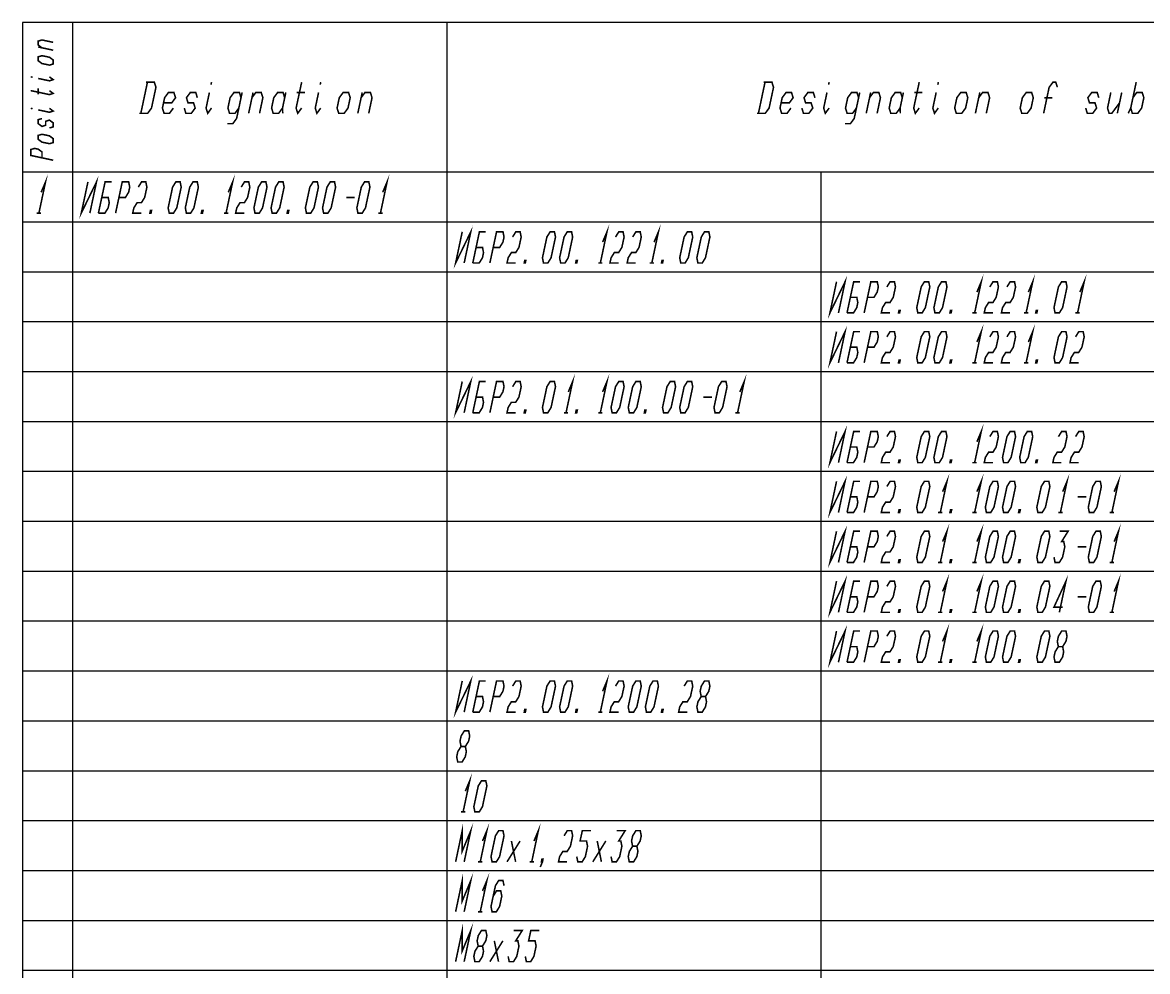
# Model space of a CAD drawing. Header units: millimetres. Extents: x -156 to 206, y -956 to 292.
# Drawn here: x -156 to 24.3, y 139.9 to 292 of the extents above; entities that cross this region are included whole.
import ezdxf

# ---------------------------------------------------------------- set-up
doc = ezdxf.new("R2010")
doc.units = ezdxf.units.MM
doc.header["$LTSCALE"] = 19.36
doc.layers.get('0').update_dxf_attribs({"linetype": 'CONTINUOUS'})

msp = doc.modelspace()

# ---------------------------------------------------------------- linework, layer by layer
at = {"color": 7, "linetype": 'CONTINUOUS'}
for p, q in [((205, 292), (-156, 292)), ((-156, 292), (-156, -956)), ((-148, 292), (-148, -956)), ((-88, 292), (-88, -956)), ((205, 268), (-156, 268)), ((-28, 268), (-28, -956)), ((205, 260), (-156, 260)), ((205, 252), (-156, 252)), ((205, 244), (-156, 244)), ((205, 236), (-156, 236)), ((205, 228), (-156, 228)), ((205, 220), (-156, 220)), ((205, 212), (-156, 212)), ((205, 204), (-156, 204)), ((205, 196), (-156, 196)), ((205, 188), (-156, 188)), ((205, 180), (-156, 180)), ((205, 172), (-156, 172)), ((205, 164), (-156, 164)), ((205, 156), (-156, 156)), ((205, 148), (-156, 148)), ((205, 140), (-156, 140))]:
    msp.add_line(p, q, dxfattribs=at)
at = {"color": 2, "linetype": 'CONTINUOUS', "const_width": 0.25}
for points in [[(-152.88, 287.94), (-153.48, 288.39), (-153.48, 289.02), (-152.88, 289.2), (-151.08, 288.82)], [(-151.08, 287.56), (-153.48, 288.07)], [(-151.68, 285.17), (-151.08, 285.35), (-151.08, 285.99), (-151.68, 286.43), (-152.88, 286.68), (-153.48, 286.5), (-153.48, 285.87), (-152.88, 285.42), (-151.68, 285.17)], [(-154.68, 283.29), (-154.38, 283.22)], [(-153.48, 283.03), (-151.68, 282.65), (-151.08, 282.84), (-151.68, 283.28)], [(-153.48, 280.51), (-153.48, 281.46)], [(-137.25, 277.44), (-135.94, 277.44), (-135.32, 278.28), (-134.61, 281.61), (-134.87, 282.44), (-136.19, 282.44)], [(-135.97, 282.44), (-137.03, 277.44)], [(-125.69, 282.44), (-125.78, 282.03)], [(-111.25, 282.44), (-112.14, 278.28), (-111.88, 277.44), (-111.26, 278.28)], [(-108.19, 282.44), (-108.28, 282.03)], [(-38.25, 277.44), (-36.94, 277.44), (-36.32, 278.28), (-35.61, 281.61), (-35.87, 282.44), (-37.19, 282.44)], [(-36.97, 282.44), (-38.03, 277.44)], [(-26.69, 282.44), (-26.78, 282.03)], [(-12.25, 282.44), (-13.14, 278.28), (-12.88, 277.44), (-12.26, 278.28)], [(-9.19, 282.44), (-9.28, 282.03)], [(7.69, 277.44), (8.57, 281.61), (9.19, 282.44), (9.63, 282.44), (9.89, 281.61)], [(21.25, 277.44), (21.65, 278.28), (22.53, 282.44)], [(-154.68, 281.08), (-151.68, 280.44), (-151.08, 280.63), (-151.68, 281.07)], [(-133.4, 279.11), (-132.08, 279.11), (-131.47, 279.94), (-131.73, 280.78), (-132.6, 280.78), (-133.22, 279.94), (-133.57, 278.28), (-133.31, 277.44), (-132.44, 277.44), (-131.82, 278.28)], [(-130.07, 278.28), (-129.81, 277.44), (-128.94, 277.44), (-128.32, 278.28), (-128.58, 279.11), (-129.46, 279.11), (-129.72, 279.94), (-129.1, 280.78), (-128.23, 280.78), (-127.97, 279.94)], [(-126.04, 280.78), (-126.57, 278.28), (-126.31, 277.44), (-125.7, 278.28)], [(-120.79, 280.78), (-121.68, 276.61), (-122.29, 275.78), (-123.17, 275.78)], [(-120.97, 279.94), (-121.23, 280.78), (-122.1, 280.78), (-122.72, 279.94), (-123.07, 278.28), (-122.81, 277.44), (-121.94, 277.44), (-121.32, 278.28)], [(-119.75, 277.44), (-119.04, 280.78)], [(-119.22, 279.94), (-118.6, 280.78), (-117.73, 280.78), (-117.47, 279.94), (-118, 277.44)], [(-113.97, 279.94), (-114.23, 280.78), (-115.1, 280.78), (-115.72, 279.94), (-116.07, 278.28), (-115.81, 277.44), (-114.94, 277.44), (-114.32, 278.28)], [(-113.79, 280.78), (-114.32, 278.28), (-114.28, 277.44)], [(-112.04, 280.78), (-110.73, 280.78)], [(-108.54, 280.78), (-109.07, 278.28), (-108.81, 277.44), (-108.2, 278.28)], [(-105.57, 278.28), (-105.31, 277.44), (-104.44, 277.44), (-103.82, 278.28), (-103.47, 279.94), (-103.73, 280.78), (-104.6, 280.78), (-105.22, 279.94), (-105.57, 278.28)], [(-102.25, 277.44), (-101.54, 280.78)], [(-101.72, 279.94), (-101.1, 280.78), (-100.23, 280.78), (-99.97, 279.94), (-100.5, 277.44)], [(-34.4, 279.11), (-33.08, 279.11), (-32.47, 279.94), (-32.73, 280.78), (-33.6, 280.78), (-34.22, 279.94), (-34.57, 278.28), (-34.31, 277.44), (-33.44, 277.44), (-32.82, 278.28)], [(-31.07, 278.28), (-30.81, 277.44), (-29.94, 277.44), (-29.32, 278.28), (-29.58, 279.11), (-30.46, 279.11), (-30.72, 279.94), (-30.1, 280.78), (-29.23, 280.78), (-28.97, 279.94)], [(-27.04, 280.78), (-27.57, 278.28), (-27.31, 277.44), (-26.7, 278.28)], [(-21.79, 280.78), (-22.68, 276.61), (-23.29, 275.78), (-24.17, 275.78)], [(-21.97, 279.94), (-22.23, 280.78), (-23.1, 280.78), (-23.72, 279.94), (-24.07, 278.28), (-23.81, 277.44), (-22.94, 277.44), (-22.32, 278.28)], [(-20.75, 277.44), (-20.04, 280.78)], [(-20.22, 279.94), (-19.6, 280.78), (-18.73, 280.78), (-18.47, 279.94), (-19, 277.44)], [(-14.97, 279.94), (-15.23, 280.78), (-16.1, 280.78), (-16.72, 279.94), (-17.07, 278.28), (-16.81, 277.44), (-15.94, 277.44), (-15.32, 278.28)], [(-14.79, 280.78), (-15.32, 278.28), (-15.28, 277.44)], [(-13.04, 280.78), (-11.73, 280.78)], [(-9.54, 280.78), (-10.07, 278.28), (-9.81, 277.44), (-9.2, 278.28)], [(-6.57, 278.28), (-6.31, 277.44), (-5.44, 277.44), (-4.82, 278.28), (-4.47, 279.94), (-4.73, 280.78), (-5.6, 280.78), (-6.22, 279.94), (-6.57, 278.28)], [(-3.25, 277.44), (-2.54, 280.78)], [(-2.72, 279.94), (-2.1, 280.78), (-1.23, 280.78), (-0.97, 279.94), (-1.5, 277.44)], [(3.93, 278.28), (4.19, 277.44), (5.06, 277.44), (5.68, 278.28), (6.03, 279.94), (5.77, 280.78), (4.9, 280.78), (4.28, 279.94), (3.93, 278.28)], [(7.78, 279.94), (9.09, 279.94)], [(14.43, 278.28), (14.69, 277.44), (15.56, 277.44), (16.18, 278.28), (15.92, 279.11), (15.04, 279.11), (14.78, 279.94), (15.4, 280.78), (16.27, 280.78), (16.53, 279.94)], [(18.46, 280.78), (17.93, 278.28), (18.19, 277.44), (18.62, 277.44), (19.85, 279.11)], [(20.21, 280.78), (19.5, 277.44)], [(21.65, 278.28), (21.91, 277.44), (22.78, 277.44), (23.4, 278.28), (23.75, 279.94), (23.49, 280.78), (22.61, 280.78), (22, 279.94)], [(-154.68, 278.25), (-154.38, 278.18)], [(-153.48, 277.99), (-151.68, 277.61), (-151.08, 277.8), (-151.68, 278.24)], [(-151.68, 275.09), (-151.08, 275.27), (-151.08, 275.91), (-151.68, 276.35), (-152.28, 276.16), (-152.28, 275.53), (-152.88, 275.34), (-153.48, 275.79), (-153.48, 276.42), (-152.88, 276.6)], [(-151.68, 272.57), (-151.08, 272.75), (-151.08, 273.38), (-151.68, 273.83), (-152.88, 274.08), (-153.48, 273.9), (-153.48, 273.27), (-152.88, 272.82), (-151.68, 272.57)], [(-151.08, 269.92), (-154.68, 270.69), (-154.68, 271.63), (-154.08, 271.82), (-153.48, 271.69), (-152.88, 271.25), (-152.88, 270.3)], [(-153.01, 264.78), (-152.31, 266.44), (-153.37, 261.44)], [(-145.51, 266.44), (-146.58, 261.44), (-144.14, 266.44), (-145.2, 261.44)], [(-123.01, 264.78), (-122.31, 266.44), (-123.37, 261.44)], [(-98.26, 264.78), (-97.56, 266.44), (-98.62, 261.44)], [(-143.83, 261.44), (-142.76, 266.44), (-141.73, 266.44)], [(-141.08, 261.44), (-140.01, 266.44), (-138.98, 266.44), (-138.81, 265.61), (-138.99, 264.78), (-139.51, 263.94), (-140.54, 263.94)], [(-137.44, 265.61), (-136.92, 266.44), (-136.23, 266.44), (-136.06, 265.61), (-136.42, 263.94), (-136.94, 263.11), (-137.63, 263.11), (-138.15, 262.28), (-138.33, 261.44), (-136.95, 261.44)], [(-132.48, 261.44), (-132.65, 262.28), (-131.94, 265.61), (-131.42, 266.44), (-130.73, 266.44), (-130.56, 265.61), (-131.27, 262.28), (-131.79, 261.44), (-132.48, 261.44)], [(-129.73, 261.44), (-129.9, 262.28), (-129.19, 265.61), (-128.67, 266.44), (-127.98, 266.44), (-127.81, 265.61), (-128.52, 262.28), (-129.04, 261.44), (-129.73, 261.44)], [(-120.94, 265.61), (-120.42, 266.44), (-119.73, 266.44), (-119.56, 265.61), (-119.92, 263.94), (-120.44, 263.11), (-121.13, 263.11), (-121.65, 262.28), (-121.83, 261.44), (-120.45, 261.44)], [(-118.73, 261.44), (-118.9, 262.28), (-118.19, 265.61), (-117.67, 266.44), (-116.98, 266.44), (-116.81, 265.61), (-117.52, 262.28), (-118.04, 261.44), (-118.73, 261.44)], [(-115.98, 261.44), (-116.15, 262.28), (-115.44, 265.61), (-114.92, 266.44), (-114.23, 266.44), (-114.06, 265.61), (-114.77, 262.28), (-115.29, 261.44), (-115.98, 261.44)], [(-110.48, 261.44), (-110.65, 262.28), (-109.94, 265.61), (-109.42, 266.44), (-108.73, 266.44), (-108.56, 265.61), (-109.27, 262.28), (-109.79, 261.44), (-110.48, 261.44)], [(-107.73, 261.44), (-107.9, 262.28), (-107.19, 265.61), (-106.67, 266.44), (-105.98, 266.44), (-105.81, 265.61), (-106.52, 262.28), (-107.04, 261.44), (-107.73, 261.44)], [(-102.23, 261.44), (-102.4, 262.28), (-101.69, 265.61), (-101.17, 266.44), (-100.48, 266.44), (-100.31, 265.61), (-101.02, 262.28), (-101.54, 261.44), (-102.23, 261.44)], [(-143.83, 261.44), (-142.79, 261.44), (-142.27, 262.28), (-142.1, 263.11), (-142.26, 263.94), (-143.29, 263.94)], [(-104.11, 263.94), (-102.73, 263.94)], [(-153.72, 261.44), (-153.03, 261.44)], [(-135.4, 261.44), (-135.58, 261.44), (-135.49, 261.86), (-135.31, 261.86), (-135.4, 261.44)], [(-127.15, 261.44), (-127.33, 261.44), (-127.24, 261.86), (-127.06, 261.86), (-127.15, 261.44)], [(-123.72, 261.44), (-123.03, 261.44)], [(-113.4, 261.44), (-113.58, 261.44), (-113.49, 261.86), (-113.31, 261.86), (-113.4, 261.44)], [(-98.97, 261.44), (-98.28, 261.44)], [(-63.01, 256.78), (-62.31, 258.44), (-63.37, 253.44)], [(-54.76, 256.78), (-54.06, 258.44), (-55.12, 253.44)], [(-85.51, 258.44), (-86.57, 253.44), (-84.14, 258.44), (-85.2, 253.44)], [(-83.82, 253.44), (-82.76, 258.44), (-81.73, 258.44)], [(-81.08, 253.44), (-80.01, 258.44), (-78.98, 258.44), (-78.81, 257.61), (-78.99, 256.78), (-79.51, 255.94), (-80.54, 255.94)], [(-77.44, 257.61), (-76.92, 258.44), (-76.23, 258.44), (-76.06, 257.61), (-76.42, 255.94), (-76.94, 255.11), (-77.63, 255.11), (-78.15, 254.28), (-78.33, 253.44), (-76.95, 253.44)], [(-72.48, 253.44), (-72.65, 254.28), (-71.94, 257.61), (-71.42, 258.44), (-70.73, 258.44), (-70.56, 257.61), (-71.27, 254.28), (-71.79, 253.44), (-72.48, 253.44)], [(-69.73, 253.44), (-69.9, 254.28), (-69.19, 257.61), (-68.67, 258.44), (-67.98, 258.44), (-67.81, 257.61), (-68.52, 254.28), (-69.04, 253.44), (-69.73, 253.44)], [(-60.94, 257.61), (-60.42, 258.44), (-59.73, 258.44), (-59.56, 257.61), (-59.92, 255.94), (-60.44, 255.11), (-61.13, 255.11), (-61.65, 254.28), (-61.83, 253.44), (-60.45, 253.44)], [(-58.19, 257.61), (-57.67, 258.44), (-56.98, 258.44), (-56.81, 257.61), (-57.17, 255.94), (-57.69, 255.11), (-58.38, 255.11), (-58.9, 254.28), (-59.07, 253.44), (-57.7, 253.44)], [(-50.48, 253.44), (-50.65, 254.28), (-49.94, 257.61), (-49.42, 258.44), (-48.73, 258.44), (-48.56, 257.61), (-49.27, 254.28), (-49.79, 253.44), (-50.48, 253.44)], [(-47.73, 253.44), (-47.9, 254.28), (-47.19, 257.61), (-46.67, 258.44), (-45.98, 258.44), (-45.81, 257.61), (-46.52, 254.28), (-47.04, 253.44), (-47.73, 253.44)], [(-83.82, 253.44), (-82.79, 253.44), (-82.27, 254.28), (-82.1, 255.11), (-82.26, 255.94), (-83.29, 255.94)], [(-75.4, 253.44), (-75.57, 253.44), (-75.49, 253.86), (-75.31, 253.86), (-75.4, 253.44)], [(-67.15, 253.44), (-67.32, 253.44), (-67.24, 253.86), (-67.06, 253.86), (-67.15, 253.44)], [(-63.72, 253.44), (-63.03, 253.44)], [(-55.47, 253.44), (-54.78, 253.44)], [(-53.4, 253.44), (-53.57, 253.44), (-53.49, 253.86), (-53.31, 253.86), (-53.4, 253.44)], [(-25.51, 250.44), (-26.57, 245.44), (-24.14, 250.44), (-25.2, 245.44)], [(-3.01, 248.78), (-2.31, 250.44), (-3.37, 245.44)], [(5.24, 248.78), (5.94, 250.44), (4.88, 245.44)], [(13.49, 248.78), (14.19, 250.44), (13.13, 245.44)], [(-23.83, 245.44), (-22.76, 250.44), (-21.73, 250.44)], [(-21.08, 245.44), (-20.01, 250.44), (-18.98, 250.44), (-18.81, 249.61), (-18.99, 248.78), (-19.51, 247.94), (-20.54, 247.94)], [(-17.44, 249.61), (-16.92, 250.44), (-16.23, 250.44), (-16.06, 249.61), (-16.42, 247.94), (-16.94, 247.11), (-17.63, 247.11), (-18.15, 246.28), (-18.33, 245.44), (-16.95, 245.44)], [(-12.48, 245.44), (-12.65, 246.28), (-11.94, 249.61), (-11.42, 250.44), (-10.73, 250.44), (-10.56, 249.61), (-11.27, 246.28), (-11.79, 245.44), (-12.48, 245.44)], [(-9.73, 245.44), (-9.9, 246.28), (-9.19, 249.61), (-8.67, 250.44), (-7.98, 250.44), (-7.81, 249.61), (-8.52, 246.28), (-9.04, 245.44), (-9.73, 245.44)], [(-0.94, 249.61), (-0.42, 250.44), (0.27, 250.44), (0.44, 249.61), (0.08, 247.94), (-0.44, 247.11), (-1.13, 247.11), (-1.65, 246.28), (-1.83, 245.44), (-0.45, 245.44)], [(1.81, 249.61), (2.33, 250.44), (3.02, 250.44), (3.19, 249.61), (2.83, 247.94), (2.31, 247.11), (1.62, 247.11), (1.1, 246.28), (0.92, 245.44), (2.3, 245.44)], [(9.52, 245.44), (9.35, 246.28), (10.06, 249.61), (10.58, 250.44), (11.27, 250.44), (11.44, 249.61), (10.73, 246.28), (10.21, 245.44), (9.52, 245.44)], [(-23.83, 245.44), (-22.79, 245.44), (-22.27, 246.28), (-22.1, 247.11), (-22.26, 247.94), (-23.29, 247.94)], [(-15.4, 245.44), (-15.58, 245.44), (-15.49, 245.86), (-15.31, 245.86), (-15.4, 245.44)], [(-7.15, 245.44), (-7.33, 245.44), (-7.24, 245.86), (-7.06, 245.86), (-7.15, 245.44)], [(-3.72, 245.44), (-3.03, 245.44)], [(4.53, 245.44), (5.22, 245.44)], [(6.6, 245.44), (6.42, 245.44), (6.51, 245.86), (6.69, 245.86), (6.6, 245.44)], [(12.78, 245.44), (13.47, 245.44)], [(-3.01, 240.78), (-2.31, 242.44), (-3.37, 237.44)], [(5.24, 240.78), (5.94, 242.44), (4.88, 237.44)], [(-25.51, 242.44), (-26.57, 237.44), (-24.14, 242.44), (-25.2, 237.44)], [(-23.83, 237.44), (-22.76, 242.44), (-21.73, 242.44)], [(-21.08, 237.44), (-20.01, 242.44), (-18.98, 242.44), (-18.81, 241.61), (-18.99, 240.78), (-19.51, 239.94), (-20.54, 239.94)], [(-17.44, 241.61), (-16.92, 242.44), (-16.23, 242.44), (-16.06, 241.61), (-16.42, 239.94), (-16.94, 239.11), (-17.63, 239.11), (-18.15, 238.28), (-18.33, 237.44), (-16.95, 237.44)], [(-12.48, 237.44), (-12.65, 238.28), (-11.94, 241.61), (-11.42, 242.44), (-10.73, 242.44), (-10.56, 241.61), (-11.27, 238.28), (-11.79, 237.44), (-12.48, 237.44)], [(-9.73, 237.44), (-9.9, 238.28), (-9.19, 241.61), (-8.67, 242.44), (-7.98, 242.44), (-7.81, 241.61), (-8.52, 238.28), (-9.04, 237.44), (-9.73, 237.44)], [(-0.94, 241.61), (-0.42, 242.44), (0.27, 242.44), (0.44, 241.61), (0.08, 239.94), (-0.44, 239.11), (-1.13, 239.11), (-1.65, 238.28), (-1.83, 237.44), (-0.45, 237.44)], [(1.81, 241.61), (2.33, 242.44), (3.02, 242.44), (3.19, 241.61), (2.83, 239.94), (2.31, 239.11), (1.62, 239.11), (1.1, 238.28), (0.92, 237.44), (2.3, 237.44)], [(9.52, 237.44), (9.35, 238.28), (10.06, 241.61), (10.58, 242.44), (11.27, 242.44), (11.44, 241.61), (10.73, 238.28), (10.21, 237.44), (9.52, 237.44)], [(12.81, 241.61), (13.33, 242.44), (14.02, 242.44), (14.19, 241.61), (13.83, 239.94), (13.31, 239.11), (12.62, 239.11), (12.1, 238.28), (11.92, 237.44), (13.3, 237.44)], [(-23.83, 237.44), (-22.79, 237.44), (-22.27, 238.28), (-22.1, 239.11), (-22.26, 239.94), (-23.29, 239.94)], [(-15.4, 237.44), (-15.58, 237.44), (-15.49, 237.86), (-15.31, 237.86), (-15.4, 237.44)], [(-7.15, 237.44), (-7.33, 237.44), (-7.24, 237.86), (-7.06, 237.86), (-7.15, 237.44)], [(-3.72, 237.44), (-3.03, 237.44)], [(4.53, 237.44), (5.22, 237.44)], [(6.6, 237.44), (6.42, 237.44), (6.51, 237.86), (6.69, 237.86), (6.6, 237.44)], [(-85.51, 234.44), (-86.57, 229.44), (-84.14, 234.44), (-85.2, 229.44)], [(-83.82, 229.44), (-82.76, 234.44), (-81.73, 234.44)], [(-81.08, 229.44), (-80.01, 234.44), (-78.98, 234.44), (-78.81, 233.61), (-78.99, 232.78), (-79.51, 231.94), (-80.54, 231.94)], [(-77.44, 233.61), (-76.92, 234.44), (-76.23, 234.44), (-76.06, 233.61), (-76.42, 231.94), (-76.94, 231.11), (-77.63, 231.11), (-78.15, 230.28), (-78.33, 229.44), (-76.95, 229.44)], [(-72.48, 229.44), (-72.65, 230.28), (-71.94, 233.61), (-71.42, 234.44), (-70.73, 234.44), (-70.56, 233.61), (-71.27, 230.28), (-71.79, 229.44), (-72.48, 229.44)], [(-68.51, 232.78), (-67.81, 234.44), (-68.87, 229.44)], [(-63.01, 232.78), (-62.31, 234.44), (-63.37, 229.44)], [(-61.48, 229.44), (-61.65, 230.28), (-60.94, 233.61), (-60.42, 234.44), (-59.73, 234.44), (-59.56, 233.61), (-60.27, 230.28), (-60.79, 229.44), (-61.48, 229.44)], [(-58.73, 229.44), (-58.9, 230.28), (-58.19, 233.61), (-57.67, 234.44), (-56.98, 234.44), (-56.81, 233.61), (-57.52, 230.28), (-58.04, 229.44), (-58.73, 229.44)], [(-53.23, 229.44), (-53.4, 230.28), (-52.69, 233.61), (-52.17, 234.44), (-51.48, 234.44), (-51.31, 233.61), (-52.02, 230.28), (-52.54, 229.44), (-53.23, 229.44)], [(-50.48, 229.44), (-50.65, 230.28), (-49.94, 233.61), (-49.42, 234.44), (-48.73, 234.44), (-48.56, 233.61), (-49.27, 230.28), (-49.79, 229.44), (-50.48, 229.44)], [(-44.98, 229.44), (-45.15, 230.28), (-44.44, 233.61), (-43.92, 234.44), (-43.23, 234.44), (-43.06, 233.61), (-43.77, 230.28), (-44.29, 229.44), (-44.98, 229.44)], [(-41.01, 232.78), (-40.31, 234.44), (-41.37, 229.44)], [(-83.82, 229.44), (-82.79, 229.44), (-82.27, 230.28), (-82.1, 231.11), (-82.26, 231.94), (-83.29, 231.94)], [(-46.86, 231.94), (-45.48, 231.94)], [(-75.4, 229.44), (-75.57, 229.44), (-75.49, 229.86), (-75.31, 229.86), (-75.4, 229.44)], [(-69.22, 229.44), (-68.53, 229.44)], [(-67.15, 229.44), (-67.32, 229.44), (-67.24, 229.86), (-67.06, 229.86), (-67.15, 229.44)], [(-63.72, 229.44), (-63.03, 229.44)], [(-56.15, 229.44), (-56.32, 229.44), (-56.24, 229.86), (-56.06, 229.86), (-56.15, 229.44)], [(-41.72, 229.44), (-41.03, 229.44)], [(-25.51, 226.44), (-26.57, 221.44), (-24.14, 226.44), (-25.2, 221.44)], [(-3.01, 224.78), (-2.31, 226.44), (-3.37, 221.44)], [(-23.83, 221.44), (-22.76, 226.44), (-21.73, 226.44)], [(-21.08, 221.44), (-20.01, 226.44), (-18.98, 226.44), (-18.81, 225.61), (-18.99, 224.78), (-19.51, 223.94), (-20.54, 223.94)], [(-17.44, 225.61), (-16.92, 226.44), (-16.23, 226.44), (-16.06, 225.61), (-16.42, 223.94), (-16.94, 223.11), (-17.63, 223.11), (-18.15, 222.28), (-18.33, 221.44), (-16.95, 221.44)], [(-12.48, 221.44), (-12.65, 222.28), (-11.94, 225.61), (-11.42, 226.44), (-10.73, 226.44), (-10.56, 225.61), (-11.27, 222.28), (-11.79, 221.44), (-12.48, 221.44)], [(-9.73, 221.44), (-9.9, 222.28), (-9.19, 225.61), (-8.67, 226.44), (-7.98, 226.44), (-7.81, 225.61), (-8.52, 222.28), (-9.04, 221.44), (-9.73, 221.44)], [(-0.94, 225.61), (-0.42, 226.44), (0.27, 226.44), (0.44, 225.61), (0.08, 223.94), (-0.44, 223.11), (-1.13, 223.11), (-1.65, 222.28), (-1.83, 221.44), (-0.45, 221.44)], [(1.27, 221.44), (1.1, 222.28), (1.81, 225.61), (2.33, 226.44), (3.02, 226.44), (3.19, 225.61), (2.48, 222.28), (1.96, 221.44), (1.27, 221.44)], [(4.02, 221.44), (3.85, 222.28), (4.56, 225.61), (5.08, 226.44), (5.77, 226.44), (5.94, 225.61), (5.23, 222.28), (4.71, 221.44), (4.02, 221.44)], [(10.06, 225.61), (10.58, 226.44), (11.27, 226.44), (11.44, 225.61), (11.08, 223.94), (10.56, 223.11), (9.87, 223.11), (9.35, 222.28), (9.17, 221.44), (10.55, 221.44)], [(12.81, 225.61), (13.33, 226.44), (14.02, 226.44), (14.19, 225.61), (13.83, 223.94), (13.31, 223.11), (12.62, 223.11), (12.1, 222.28), (11.92, 221.44), (13.3, 221.44)], [(-23.83, 221.44), (-22.79, 221.44), (-22.27, 222.28), (-22.1, 223.11), (-22.26, 223.94), (-23.29, 223.94)], [(-15.4, 221.44), (-15.58, 221.44), (-15.49, 221.86), (-15.31, 221.86), (-15.4, 221.44)], [(-7.15, 221.44), (-7.33, 221.44), (-7.24, 221.86), (-7.06, 221.86), (-7.15, 221.44)], [(6.6, 221.44), (6.42, 221.44), (6.51, 221.86), (6.69, 221.86), (6.6, 221.44)], [(-3.72, 221.44), (-3.03, 221.44)], [(-25.51, 218.44), (-26.57, 213.44), (-24.14, 218.44), (-25.2, 213.44)], [(-23.83, 213.44), (-22.76, 218.44), (-21.73, 218.44)], [(-21.08, 213.44), (-20.01, 218.44), (-18.98, 218.44), (-18.81, 217.61), (-18.99, 216.78), (-19.51, 215.94), (-20.54, 215.94)], [(-17.44, 217.61), (-16.92, 218.44), (-16.23, 218.44), (-16.06, 217.61), (-16.42, 215.94), (-16.94, 215.11), (-17.63, 215.11), (-18.15, 214.28), (-18.33, 213.44), (-16.95, 213.44)], [(-12.48, 213.44), (-12.65, 214.28), (-11.94, 217.61), (-11.42, 218.44), (-10.73, 218.44), (-10.56, 217.61), (-11.27, 214.28), (-11.79, 213.44), (-12.48, 213.44)], [(-8.51, 216.78), (-7.81, 218.44), (-8.87, 213.44)], [(-3.01, 216.78), (-2.31, 218.44), (-3.37, 213.44)], [(-1.48, 213.44), (-1.65, 214.28), (-0.94, 217.61), (-0.42, 218.44), (0.27, 218.44), (0.44, 217.61), (-0.27, 214.28), (-0.79, 213.44), (-1.48, 213.44)], [(1.27, 213.44), (1.1, 214.28), (1.81, 217.61), (2.33, 218.44), (3.02, 218.44), (3.19, 217.61), (2.48, 214.28), (1.96, 213.44), (1.27, 213.44)], [(6.77, 213.44), (6.6, 214.28), (7.31, 217.61), (7.83, 218.44), (8.52, 218.44), (8.69, 217.61), (7.98, 214.28), (7.46, 213.44), (6.77, 213.44)], [(10.74, 216.78), (11.44, 218.44), (10.38, 213.44)], [(15.02, 213.44), (14.85, 214.28), (15.56, 217.61), (16.08, 218.44), (16.77, 218.44), (16.94, 217.61), (16.23, 214.28), (15.71, 213.44), (15.02, 213.44)], [(18.99, 216.78), (19.69, 218.44), (18.63, 213.44)], [(-23.83, 213.44), (-22.79, 213.44), (-22.27, 214.28), (-22.1, 215.11), (-22.26, 215.94), (-23.29, 215.94)], [(13.14, 215.94), (14.52, 215.94)], [(-15.4, 213.44), (-15.58, 213.44), (-15.49, 213.86), (-15.31, 213.86), (-15.4, 213.44)], [(-9.22, 213.44), (-8.53, 213.44)], [(-7.15, 213.44), (-7.33, 213.44), (-7.24, 213.86), (-7.06, 213.86), (-7.15, 213.44)], [(-3.72, 213.44), (-3.03, 213.44)], [(3.85, 213.44), (3.67, 213.44), (3.76, 213.86), (3.94, 213.86), (3.85, 213.44)], [(10.03, 213.44), (10.72, 213.44)], [(18.28, 213.44), (18.97, 213.44)], [(-25.51, 210.44), (-26.57, 205.44), (-24.14, 210.44), (-25.2, 205.44)], [(-8.51, 208.78), (-7.81, 210.44), (-8.87, 205.44)], [(-3.01, 208.78), (-2.31, 210.44), (-3.37, 205.44)], [(18.99, 208.78), (19.69, 210.44), (18.63, 205.44)], [(-23.83, 205.44), (-22.76, 210.44), (-21.73, 210.44)], [(-21.08, 205.44), (-20.01, 210.44), (-18.98, 210.44), (-18.81, 209.61), (-18.99, 208.78), (-19.51, 207.94), (-20.54, 207.94)], [(-17.44, 209.61), (-16.92, 210.44), (-16.23, 210.44), (-16.06, 209.61), (-16.42, 207.94), (-16.94, 207.11), (-17.63, 207.11), (-18.15, 206.28), (-18.33, 205.44), (-16.95, 205.44)], [(-12.48, 205.44), (-12.65, 206.28), (-11.94, 209.61), (-11.42, 210.44), (-10.73, 210.44), (-10.56, 209.61), (-11.27, 206.28), (-11.79, 205.44), (-12.48, 205.44)], [(-1.48, 205.44), (-1.65, 206.28), (-0.94, 209.61), (-0.42, 210.44), (0.27, 210.44), (0.44, 209.61), (-0.27, 206.28), (-0.79, 205.44), (-1.48, 205.44)], [(1.27, 205.44), (1.1, 206.28), (1.81, 209.61), (2.33, 210.44), (3.02, 210.44), (3.19, 209.61), (2.48, 206.28), (1.96, 205.44), (1.27, 205.44)], [(6.77, 205.44), (6.6, 206.28), (7.31, 209.61), (7.83, 210.44), (8.52, 210.44), (8.69, 209.61), (7.98, 206.28), (7.46, 205.44), (6.77, 205.44)], [(10.24, 210.44), (11.61, 210.44), (10.57, 208.78), (10.91, 208.78), (11.08, 207.94), (10.73, 206.28), (10.21, 205.44), (9.52, 205.44), (9.35, 206.28)], [(15.02, 205.44), (14.85, 206.28), (15.56, 209.61), (16.08, 210.44), (16.77, 210.44), (16.94, 209.61), (16.23, 206.28), (15.71, 205.44), (15.02, 205.44)], [(-23.83, 205.44), (-22.79, 205.44), (-22.27, 206.28), (-22.1, 207.11), (-22.26, 207.94), (-23.29, 207.94)], [(13.14, 207.94), (14.52, 207.94)], [(-15.4, 205.44), (-15.58, 205.44), (-15.49, 205.86), (-15.31, 205.86), (-15.4, 205.44)], [(-7.15, 205.44), (-7.33, 205.44), (-7.24, 205.86), (-7.06, 205.86), (-7.15, 205.44)], [(3.85, 205.44), (3.67, 205.44), (3.76, 205.86), (3.94, 205.86), (3.85, 205.44)], [(-9.22, 205.44), (-8.53, 205.44)], [(-3.72, 205.44), (-3.03, 205.44)], [(18.28, 205.44), (18.97, 205.44)], [(-25.51, 202.44), (-26.57, 197.44), (-24.14, 202.44), (-25.2, 197.44)], [(-23.83, 197.44), (-22.76, 202.44), (-21.73, 202.44)], [(-21.08, 197.44), (-20.01, 202.44), (-18.98, 202.44), (-18.81, 201.61), (-18.99, 200.78), (-19.51, 199.94), (-20.54, 199.94)], [(-17.44, 201.61), (-16.92, 202.44), (-16.23, 202.44), (-16.06, 201.61), (-16.42, 199.94), (-16.94, 199.11), (-17.63, 199.11), (-18.15, 198.28), (-18.33, 197.44), (-16.95, 197.44)], [(-12.48, 197.44), (-12.65, 198.28), (-11.94, 201.61), (-11.42, 202.44), (-10.73, 202.44), (-10.56, 201.61), (-11.27, 198.28), (-11.79, 197.44), (-12.48, 197.44)], [(-8.51, 200.78), (-7.81, 202.44), (-8.87, 197.44)], [(-3.01, 200.78), (-2.31, 202.44), (-3.37, 197.44)], [(-1.48, 197.44), (-1.65, 198.28), (-0.94, 201.61), (-0.42, 202.44), (0.27, 202.44), (0.44, 201.61), (-0.27, 198.28), (-0.79, 197.44), (-1.48, 197.44)], [(1.27, 197.44), (1.1, 198.28), (1.81, 201.61), (2.33, 202.44), (3.02, 202.44), (3.19, 201.61), (2.48, 198.28), (1.96, 197.44), (1.27, 197.44)], [(6.77, 197.44), (6.6, 198.28), (7.31, 201.61), (7.83, 202.44), (8.52, 202.44), (8.69, 201.61), (7.98, 198.28), (7.46, 197.44), (6.77, 197.44)], [(10.21, 197.44), (11.27, 202.44), (9.35, 198.28), (10.73, 198.28)], [(15.02, 197.44), (14.85, 198.28), (15.56, 201.61), (16.08, 202.44), (16.77, 202.44), (16.94, 201.61), (16.23, 198.28), (15.71, 197.44), (15.02, 197.44)], [(18.99, 200.78), (19.69, 202.44), (18.63, 197.44)], [(-23.83, 197.44), (-22.79, 197.44), (-22.27, 198.28), (-22.1, 199.11), (-22.26, 199.94), (-23.29, 199.94)], [(13.14, 199.94), (14.52, 199.94)], [(-15.4, 197.44), (-15.58, 197.44), (-15.49, 197.86), (-15.31, 197.86), (-15.4, 197.44)], [(-9.22, 197.44), (-8.53, 197.44)], [(-7.15, 197.44), (-7.33, 197.44), (-7.24, 197.86), (-7.06, 197.86), (-7.15, 197.44)], [(-3.72, 197.44), (-3.03, 197.44)], [(3.85, 197.44), (3.67, 197.44), (3.76, 197.86), (3.94, 197.86), (3.85, 197.44)], [(18.28, 197.44), (18.97, 197.44)], [(-25.51, 194.44), (-26.57, 189.44), (-24.14, 194.44), (-25.2, 189.44)], [(-8.51, 192.78), (-7.81, 194.44), (-8.87, 189.44)], [(-3.01, 192.78), (-2.31, 194.44), (-3.37, 189.44)], [(-23.83, 189.44), (-22.76, 194.44), (-21.73, 194.44)], [(-21.08, 189.44), (-20.01, 194.44), (-18.98, 194.44), (-18.81, 193.61), (-18.99, 192.78), (-19.51, 191.94), (-20.54, 191.94)], [(-17.44, 193.61), (-16.92, 194.44), (-16.23, 194.44), (-16.06, 193.61), (-16.42, 191.94), (-16.94, 191.11), (-17.63, 191.11), (-18.15, 190.28), (-18.33, 189.44), (-16.95, 189.44)], [(-12.48, 189.44), (-12.65, 190.28), (-11.94, 193.61), (-11.42, 194.44), (-10.73, 194.44), (-10.56, 193.61), (-11.27, 190.28), (-11.79, 189.44), (-12.48, 189.44)], [(-1.48, 189.44), (-1.65, 190.28), (-0.94, 193.61), (-0.42, 194.44), (0.27, 194.44), (0.44, 193.61), (-0.27, 190.28), (-0.79, 189.44), (-1.48, 189.44)], [(1.27, 189.44), (1.1, 190.28), (1.81, 193.61), (2.33, 194.44), (3.02, 194.44), (3.19, 193.61), (2.48, 190.28), (1.96, 189.44), (1.27, 189.44)], [(6.77, 189.44), (6.6, 190.28), (7.31, 193.61), (7.83, 194.44), (8.52, 194.44), (8.69, 193.61), (7.98, 190.28), (7.46, 189.44), (6.77, 189.44)], [(10.74, 191.94), (11.26, 192.78), (11.44, 193.61), (11.27, 194.44), (10.58, 194.44), (10.06, 193.61), (9.88, 192.78), (10.05, 191.94)], [(-23.83, 189.44), (-22.79, 189.44), (-22.27, 190.28), (-22.1, 191.11), (-22.26, 191.94), (-23.29, 191.94)], [(9.52, 189.44), (10.21, 189.44), (10.73, 190.28), (10.9, 191.11), (10.74, 191.94), (10.05, 191.94), (9.53, 191.11), (9.35, 190.28), (9.52, 189.44)], [(-15.4, 189.44), (-15.58, 189.44), (-15.49, 189.86), (-15.31, 189.86), (-15.4, 189.44)], [(-9.22, 189.44), (-8.53, 189.44)], [(-7.15, 189.44), (-7.33, 189.44), (-7.24, 189.86), (-7.06, 189.86), (-7.15, 189.44)], [(-3.72, 189.44), (-3.03, 189.44)], [(3.85, 189.44), (3.67, 189.44), (3.76, 189.86), (3.94, 189.86), (3.85, 189.44)], [(-63.01, 184.78), (-62.31, 186.44), (-63.37, 181.44)], [(-85.51, 186.44), (-86.57, 181.44), (-84.14, 186.44), (-85.2, 181.44)], [(-83.82, 181.44), (-82.76, 186.44), (-81.73, 186.44)], [(-81.08, 181.44), (-80.01, 186.44), (-78.98, 186.44), (-78.81, 185.61), (-78.99, 184.78), (-79.51, 183.94), (-80.54, 183.94)], [(-77.44, 185.61), (-76.92, 186.44), (-76.23, 186.44), (-76.06, 185.61), (-76.42, 183.94), (-76.94, 183.11), (-77.63, 183.11), (-78.15, 182.28), (-78.33, 181.44), (-76.95, 181.44)], [(-72.48, 181.44), (-72.65, 182.28), (-71.94, 185.61), (-71.42, 186.44), (-70.73, 186.44), (-70.56, 185.61), (-71.27, 182.28), (-71.79, 181.44), (-72.48, 181.44)], [(-69.73, 181.44), (-69.9, 182.28), (-69.19, 185.61), (-68.67, 186.44), (-67.98, 186.44), (-67.81, 185.61), (-68.52, 182.28), (-69.04, 181.44), (-69.73, 181.44)], [(-60.94, 185.61), (-60.42, 186.44), (-59.73, 186.44), (-59.56, 185.61), (-59.92, 183.94), (-60.44, 183.11), (-61.13, 183.11), (-61.65, 182.28), (-61.83, 181.44), (-60.45, 181.44)], [(-58.73, 181.44), (-58.9, 182.28), (-58.19, 185.61), (-57.67, 186.44), (-56.98, 186.44), (-56.81, 185.61), (-57.52, 182.28), (-58.04, 181.44), (-58.73, 181.44)], [(-55.98, 181.44), (-56.15, 182.28), (-55.44, 185.61), (-54.92, 186.44), (-54.23, 186.44), (-54.06, 185.61), (-54.77, 182.28), (-55.29, 181.44), (-55.98, 181.44)], [(-49.94, 185.61), (-49.42, 186.44), (-48.73, 186.44), (-48.56, 185.61), (-48.92, 183.94), (-49.44, 183.11), (-50.13, 183.11), (-50.65, 182.28), (-50.82, 181.44), (-49.45, 181.44)], [(-46.51, 183.94), (-45.99, 184.78), (-45.81, 185.61), (-45.98, 186.44), (-46.67, 186.44), (-47.19, 185.61), (-47.37, 184.78), (-47.2, 183.94)], [(-83.82, 181.44), (-82.79, 181.44), (-82.27, 182.28), (-82.1, 183.11), (-82.26, 183.94), (-83.29, 183.94)], [(-47.73, 181.44), (-47.04, 181.44), (-46.52, 182.28), (-46.35, 183.11), (-46.51, 183.94), (-47.2, 183.94), (-47.72, 183.11), (-47.9, 182.28), (-47.73, 181.44)], [(-75.4, 181.44), (-75.57, 181.44), (-75.49, 181.86), (-75.31, 181.86), (-75.4, 181.44)], [(-67.15, 181.44), (-67.32, 181.44), (-67.24, 181.86), (-67.06, 181.86), (-67.15, 181.44)], [(-63.72, 181.44), (-63.03, 181.44)], [(-53.4, 181.44), (-53.57, 181.44), (-53.49, 181.86), (-53.31, 181.86), (-53.4, 181.44)], [(-85.01, 175.94), (-84.49, 176.78), (-84.31, 177.61), (-84.48, 178.44), (-85.17, 178.44), (-85.69, 177.61), (-85.87, 176.78), (-85.7, 175.94)], [(-86.23, 173.44), (-85.54, 173.44), (-85.02, 174.28), (-84.85, 175.11), (-85.01, 175.94), (-85.7, 175.94), (-86.22, 175.11), (-86.4, 174.28), (-86.23, 173.44)], [(-85.01, 168.78), (-84.31, 170.44), (-85.37, 165.44)], [(-83.48, 165.44), (-83.65, 166.28), (-82.94, 169.61), (-82.42, 170.44), (-81.73, 170.44), (-81.56, 169.61), (-82.27, 166.28), (-82.79, 165.44), (-83.48, 165.44)], [(-85.72, 165.44), (-85.03, 165.44)], [(-86.57, 157.44), (-85.51, 162.44), (-85.53, 159.11), (-84.14, 162.44), (-85.2, 157.44)], [(-82.26, 160.78), (-81.56, 162.44), (-82.62, 157.44)], [(-80.73, 157.44), (-80.9, 158.28), (-80.19, 161.61), (-79.67, 162.44), (-78.98, 162.44), (-78.81, 161.61), (-79.52, 158.28), (-80.04, 157.44), (-80.73, 157.44)], [(-74.01, 160.78), (-73.31, 162.44), (-74.37, 157.44)], [(-69.19, 161.61), (-68.67, 162.44), (-67.98, 162.44), (-67.81, 161.61), (-68.17, 159.94), (-68.69, 159.11), (-69.38, 159.11), (-69.9, 158.28), (-70.07, 157.44), (-68.7, 157.44)], [(-67.15, 158.28), (-66.98, 157.44), (-66.29, 157.44), (-65.77, 158.28), (-65.42, 159.94), (-65.59, 160.78), (-66.62, 160.78), (-66.26, 162.44), (-64.89, 162.44)], [(-60.76, 162.44), (-59.39, 162.44), (-60.43, 160.78), (-60.09, 160.78), (-59.92, 159.94), (-60.27, 158.28), (-60.79, 157.44), (-61.48, 157.44), (-61.65, 158.28)], [(-57.51, 159.94), (-56.99, 160.78), (-56.81, 161.61), (-56.98, 162.44), (-57.67, 162.44), (-58.19, 161.61), (-58.37, 160.78), (-58.2, 159.94)], [(-78.33, 157.44), (-76.24, 160.78)], [(-77.62, 160.78), (-76.95, 157.44)], [(-64.58, 157.44), (-62.49, 160.78)], [(-63.87, 160.78), (-63.2, 157.44)], [(-58.73, 157.44), (-58.04, 157.44), (-57.52, 158.28), (-57.35, 159.11), (-57.51, 159.94), (-58.2, 159.94), (-58.72, 159.11), (-58.9, 158.28), (-58.73, 157.44)], [(-82.97, 157.44), (-82.28, 157.44)], [(-74.72, 157.44), (-74.03, 157.44)], [(-72.65, 157.44), (-72.82, 157.44), (-72.74, 157.86), (-72.56, 157.86), (-72.65, 157.44), (-73, 156.61)], [(-86.57, 149.44), (-85.51, 154.44), (-85.53, 151.11), (-84.14, 154.44), (-85.2, 149.44)], [(-82.26, 152.78), (-81.56, 154.44), (-82.62, 149.44)], [(-78.81, 153.61), (-78.98, 154.44), (-79.67, 154.44), (-80.19, 153.61), (-80.9, 150.28), (-80.73, 149.44), (-80.04, 149.44), (-79.52, 150.28), (-79.17, 151.94), (-79.34, 152.78), (-80.02, 152.78), (-80.54, 151.94)], [(-82.97, 149.44), (-82.28, 149.44)], [(-86.57, 141.44), (-85.51, 146.44), (-85.53, 143.11), (-84.14, 146.44), (-85.2, 141.44)], [(-82.26, 143.94), (-81.74, 144.78), (-81.56, 145.61), (-81.73, 146.44), (-82.42, 146.44), (-82.94, 145.61), (-83.12, 144.78), (-82.95, 143.94)], [(-77.26, 146.44), (-75.89, 146.44), (-76.93, 144.78), (-76.59, 144.78), (-76.42, 143.94), (-76.77, 142.28), (-77.29, 141.44), (-77.98, 141.44), (-78.15, 142.28)], [(-75.4, 142.28), (-75.23, 141.44), (-74.54, 141.44), (-74.02, 142.28), (-73.67, 143.94), (-73.84, 144.78), (-74.87, 144.78), (-74.51, 146.44), (-73.14, 146.44)], [(-81.08, 141.44), (-78.99, 144.78)], [(-80.37, 144.78), (-79.7, 141.44)], [(-83.48, 141.44), (-82.79, 141.44), (-82.27, 142.28), (-82.1, 143.11), (-82.26, 143.94), (-82.95, 143.94), (-83.47, 143.11), (-83.65, 142.28), (-83.48, 141.44)]]:
    msp.add_lwpolyline(points, dxfattribs=at)

doc.saveas('drawing.dxf')
